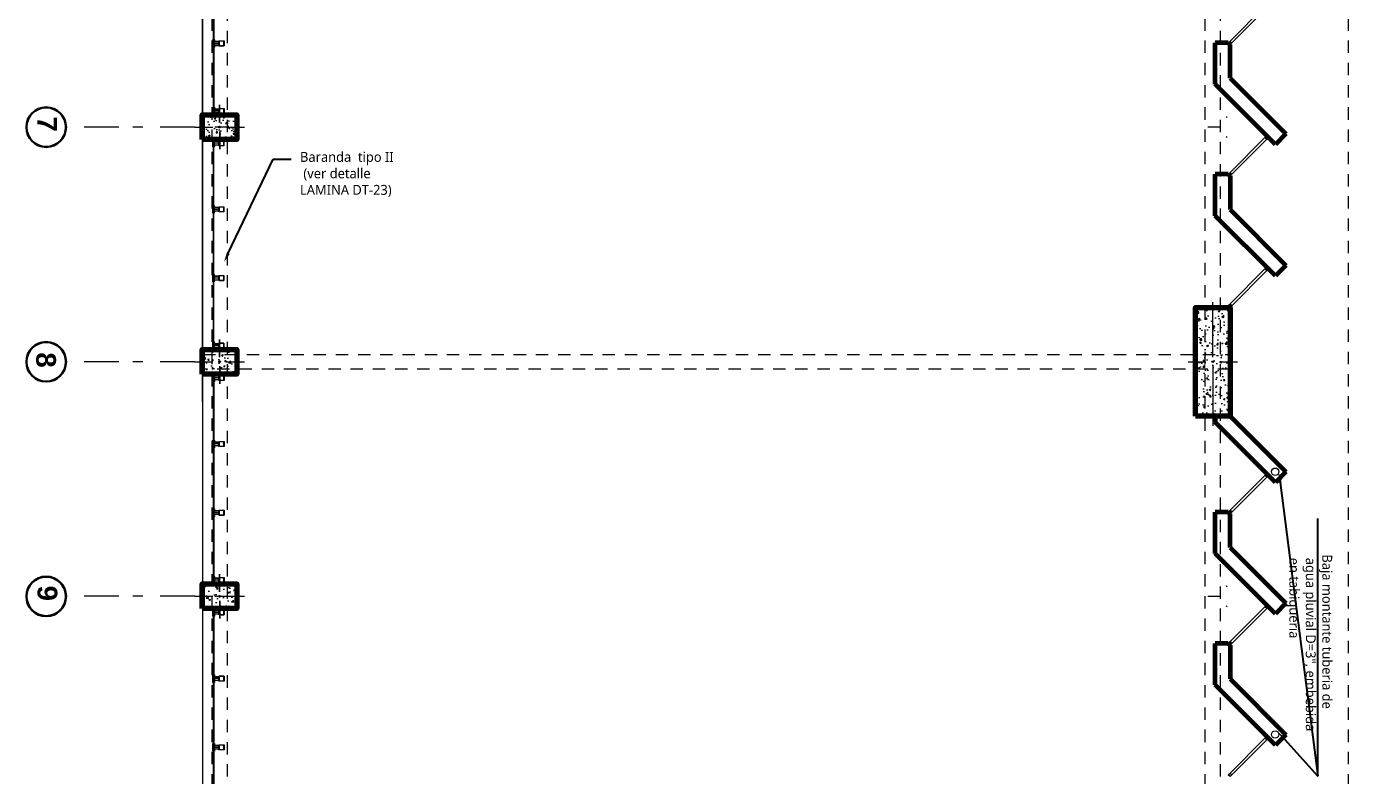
# Model space of a CAD drawing. Header units: metres. Extents: x 27 to 147, y -173 to 8.
# Drawn here: x 115.36 to 128.74, y -25.3 to -17.71 of the extents above; entities that cross this region are included whole.
import ezdxf
from ezdxf import colors
from ezdxf.entities.mleader import LeaderData, LeaderLine
from ezdxf.math import Vec2, Vec3

# ---------------------------------------------------------------- set-up
doc = ezdxf.new("R2010")
doc.units = ezdxf.units.M
for name, pattern in [('DASHED2', [0.375, 0.25, -0.125]), ('Dot & Dashed', [0.670278, 0.352778, -0.176389, 0, -0.141111]), ('HIDDEN2', [0.1875, 0.125, -0.0625]), ('RAYITAS2', [0.1875, 0.125, -0.0625])]:
    doc.linetypes.add(name, pattern=pattern)
for name, color, linetype, lineweight in [('COLUMNAS 50', 32, 'Continuous', 70), ('Cotas varias El', 253, 'Continuous', 13), ('GRAFO 0 BLANCO', 7, 'Continuous', 0), ('GRAFO 3', 22, 'Continuous', 30), ('GRAFO01', 7, 'Continuous', 0), ('Letras El', 9, 'Continuous', 5), ('Muros el', 144, 'Continuous', 60), ('proyecciones', 1, 'DASHED2', 5), ('tuberia de montantes', 10, 'Continuous', 0), ('Vanos', 140, 'Continuous', 5), ('vidrio templado', 150, 'Continuous', 5)]:
    doc.layers.add(name, color=color, linetype=linetype, lineweight=lineweight)
doc.layers.add('Mobiliario', color=7, linetype='Continuous', lineweight=0, true_color=0x7f7f7f)
doc.styles.add('Generales', font='trebuc.ttf', dxfattribs={"height": 0.1})
doc.styles.add('GENERATED_STYLE_1', font='arialbd.ttf')

# ---------------------------------------------------------------- blocks, each defined once
blk = doc.blocks.new('columna pasillos')
at = {"layer": 'GRAFO 0 BLANCO'}
h = blk.add_hatch(dxfattribs=at)
h.set_pattern_fill('AR-CONC', color=256, scale=0.024, angle=-90)
h.set_pattern_definition([(320, (0, 0), (-0.015060515, -0.17214244), [0.018, -0.198]), (265, (0, 0), (0.18052611, 0.03330032), [0.0144, -0.1584]), (10.45144, (-0.00126, -0.01435), (0.1654656, -0.13884213), [0.01529765, -0.16827411]), (316.1842, (0.048, -7e-10), (-0.03972463, -0.25613792), [0.027, -0.297]), (6.63563, (0.0447, -0.02134), (0.23378846, -0.22431887), [0.02294648, -0.2524113]), (261.18416, (0.048, -7e-10), (0.23378846, -0.22431887), [0.0216, -0.2376]), (291, (0.036, -0.024), (-0.096628536, -0.14325769), [0.018, -0.198]), (236, (0.036, -0.024), (0.17403601, -0.05839568), [0.0144, -0.1584]), (341.45144, (0.02795, -0.03594), (0.07740747, -0.20165337), [0.01529765, -0.16827411]), (307.5, (0, 0), (0.079894525, -0.002918366), [0, -0.15648, 0, -0.1608, 0, -0.159]), (277.5, (0, 0), (0.09465881, -0.06313669), [0, -0.09168, 0, -0.15288, 0, -0.0606]), (237.5, (7e-10, 0.05352), (-0.005413171, -0.128117385), [0, -0.06, 0, -0.1872, 0, -0.2484]), (227.5, (1e-09, 0.07752), (0.024025194, -0.13996468), [0, -0.078, 0, -0.12432, 0, -0.1764])])
h.paths.add_polyline_path([(-235.535, 35.024), (-235.785, 35.024), (-235.785, 34.674), (-235.535, 34.674)])
h.paths.add_polyline_path([(-235.651, 34.849, -1), (-235.668, 34.849, -1)], flags=16)
at = {"layer": 'COLUMNAS 50', "color": 1, "linetype": 'Continuous', "lineweight": 9}
for p, q in [((-235.66, 35.099), (-235.66, 34.919)), ((-235.705, 34.849), (-235.885, 34.849)), ((-235.615, 34.849), (-235.435, 34.849)), ((-235.66, 34.779), (-235.66, 34.599))]:
    blk.add_line(p, q, dxfattribs=at)
at = {"layer": 'COLUMNAS 50', "linetype": 'Continuous'}
blk.add_lwpolyline([(-235.785, 35.024), (-235.535, 35.024), (-235.535, 34.674), (-235.785, 34.674)], close=True, dxfattribs=at)
at = {"layer": 'COLUMNAS 50', "color": 1, "linetype": 'Continuous', "lineweight": 9}
blk.add_circle((-235.66, 34.849), 0.00871, dxfattribs=at)
blk.add_point((-235.66, 34.849), dxfattribs=at)

msp = doc.modelspace()

# ---------------------------------------------------------------- hatches: boundary and pattern name
at = {"layer": 'GRAFO 0 BLANCO'}
h = msp.add_hatch(dxfattribs=at)
h.set_pattern_fill('AR-CONC', color=256, scale=0.024)
h.set_pattern_definition([(50, (162.21363, 214.55591), (0.17214244, -0.015060515), [0.018, -0.198]), (355, (162.21363, 214.55591), (-0.03330032, 0.18052611), [0.0144, -0.1584]), (100.45144, (162.22798, 214.55466), (0.13884213, 0.1654656), [0.01529765, -0.16827411]), (46.1842, (162.21363, 214.6039), (0.25613792, -0.03972463), [0.027, -0.297]), (96.63563, (162.23498, 214.6006), (0.22431887, 0.23378846), [0.02294648, -0.2524113]), (351.18416, (162.21363, 214.6039), (0.22431887, 0.23378846), [0.0216, -0.2376]), (21, (162.23763, 214.59191), (0.14325769, -0.096628536), [0.018, -0.198]), (326, (162.23763, 214.59191), (0.05839568, 0.17403601), [0.0144, -0.1584]), (71.45144, (162.24957, 214.58386), (0.20165337, 0.07740747), [0.01529765, -0.16827411]), (37.5, (162.213634, 214.55591), (0.002918366, 0.079894525), [0, -0.15648, 0, -0.1608, 0, -0.159]), (7.5, (162.21363, 214.55591), (0.06313669, 0.09465881), [0, -0.09168, 0, -0.15288, 0, -0.0606]), (327.5, (162.160114, 214.55591), (0.128117385, -0.005413171), [0, -0.06, 0, -0.1872, 0, -0.2484]), (317.5, (162.13611, 214.55591), (0.13996468, 0.024025194), [0, -0.078, 0, -0.12432, 0, -0.1764])])
h.paths.add_polyline_path([(127.19, -21.654), (127.54, -21.654), (127.54, -20.555), (127.19, -20.555)])
h.paths.add_polyline_path([(127.356, -21.104, -1), (127.373, -21.104, -1)], flags=16)

# ---------------------------------------------------------------- linework, layer by layer
at = {"layer": 'COLUMNAS 50', "color": 1, "linetype": 'Continuous', "lineweight": 9}
for p, q in [((127.365, -21.059), (127.365, -20.502)), ((127.115, -21.104), (127.295, -21.104)), ((127.435, -21.104), (127.615, -21.104)), ((127.365, -21.149), (127.365, -21.754))]:
    msp.add_line(p, q, dxfattribs=at)
at = {"layer": 'COLUMNAS 50', "linetype": 'Continuous'}
msp.add_lwpolyline([(127.19, -21.654), (127.19, -20.555), (127.54, -20.555), (127.54, -21.654)], close=True, dxfattribs=at)
at = {"layer": 'COLUMNAS 50', "color": 1, "linetype": 'Continuous', "lineweight": 9}
msp.add_circle((127.365, -21.104), 0.00871, dxfattribs=at)
msp.add_point((127.365, -21.104), dxfattribs=at)
at = {"layer": 'Cotas varias El', "linetype": 'Dot & Dashed'}
for p, q in [((117.065, -18.729), (115.76, -18.729)), ((117.065, -18.729), (115.76, -18.729)), ((117.065, -21.104), (115.76, -21.104)), ((117.065, -21.104), (115.76, -21.104)), ((117.065, -23.479), (115.76, -23.479)), ((117.065, -23.479), (115.76, -23.479))]:
    msp.add_line(p, q, dxfattribs=at)
at = {"layer": 'GRAFO 3', "linetype": 'Continuous'}
for centre in [(115.559, -18.731), (115.56, -18.729), (115.559, -21.106), (115.56, -21.104), (115.559, -23.481), (115.56, -23.479)]:
    msp.add_circle(centre, 0.2, dxfattribs=at)
at = {"layer": 'GRAFO01'}
msp.add_line((117.139, -11.704), (117.14, -40.254), dxfattribs=at)
at = {"layer": 'GRAFO01', "color": 251, "linetype": 'DASHED2', "lineweight": 9, "ltscale": 0.2}
for points in [[(117.139, -18.854), (117.139, -18.604), (117.489, -18.604), (117.489, -18.854)], [(117.14, -18.854), (117.14, -18.604), (117.49, -18.604), (117.49, -18.854)], [(117.14, -18.854), (117.14, -18.604), (117.49, -18.604), (117.49, -18.854)], [(117.139, -21.229), (117.139, -20.979), (117.489, -20.979), (117.489, -21.229)], [(117.14, -21.229), (117.14, -20.979), (117.49, -20.979), (117.49, -21.229)], [(117.14, -21.229), (117.14, -20.979), (117.49, -20.979), (117.49, -21.229)], [(117.139, -23.604), (117.139, -23.354), (117.489, -23.354), (117.489, -23.604)], [(117.14, -23.604), (117.14, -23.354), (117.49, -23.354), (117.49, -23.604)], [(117.14, -23.604), (117.14, -23.354), (117.49, -23.354), (117.49, -23.604)]]:
    msp.add_lwpolyline(points, close=True, dxfattribs=at)
at = {"layer": 'Mobiliario', "lineweight": 15}
for p, q in [((127.501, -18.621), (127.509, -18.633)), ((127.504, -18.836), (127.511, -18.825)), ((127.501, -23.371), (127.509, -23.383)), ((127.504, -23.586), (127.511, -23.575))]:
    msp.add_line(p, q, dxfattribs=at)
at = {"layer": 'Muros el', "ltscale": 0.05}
for p, q in [((127.522, -17.876), (127.39, -17.876)), ((127.54, -17.894), (127.522, -17.876)), ((127.39, -19.626), (127.39, -19.206)), ((127.522, -19.206), (127.39, -19.206)), ((127.54, -19.224), (127.522, -19.206)), ((127.522, -22.626), (127.39, -22.626)), ((127.54, -22.644), (127.522, -22.626)), ((127.39, -24.376), (127.39, -23.956)), ((127.522, -23.956), (127.39, -23.956)), ((127.54, -23.974), (127.522, -23.956))]:
    msp.add_line(p, q, dxfattribs=at)
for points in [[(127.39, -18.296), (127.39, -17.876)], [(127.54, -18.234), (127.54, -17.894)], [(127.999, -18.906), (127.39, -18.296)], [(127.54, -18.234), (128.105, -18.799)], [(128.105, -18.799), (127.999, -18.906)], [(127.54, -19.224), (127.54, -19.564)], [(127.999, -20.236), (127.39, -19.626)], [(127.54, -19.564), (128.105, -20.13)], [(128.105, -20.13), (127.999, -20.236)], [(127.39, -21.654), (127.39, -21.716)], [(127.54, -21.654), (128.105, -22.219)], [(127.999, -22.326), (127.39, -21.716)], [(128.105, -22.219), (127.999, -22.326)], [(127.39, -23.046), (127.39, -22.626)], [(127.54, -22.984), (127.54, -22.644)], [(127.54, -22.984), (128.105, -23.549)], [(127.999, -23.656), (127.39, -23.046)], [(128.105, -23.549), (127.999, -23.656)], [(127.54, -23.974), (127.54, -24.314)], [(127.54, -24.314), (128.105, -24.88)], [(127.999, -24.986), (127.39, -24.376)], [(128.105, -24.88), (127.999, -24.986)]]:
    msp.add_lwpolyline(points, dxfattribs=at)
at = {"layer": 'proyecciones', "color": 61, "linetype": 'HIDDEN2', "true_color": 0xedee99}
for points in [[(117.389, -11.454), (117.39, -40.254), (117.24, -40.254), (117.239, -11.454)], [(117.39, -11.454), (117.39, -40.254), (117.24, -40.254), (117.24, -11.454)], [(127.44, -11.454), (127.44, -40.254), (127.29, -40.254), (127.29, -11.454)]]:
    msp.add_lwpolyline(points, close=True, dxfattribs=at)
at = {"layer": 'proyecciones', "linetype": 'HIDDEN2'}
msp.add_lwpolyline([(127.54, -40.254), (128.74, -40.254), (128.74, -11.454), (127.54, -11.454)], dxfattribs=at)
at = {"layer": 'proyecciones', "color": 61, "linetype": 'RAYITAS2', "true_color": 0xedee99}
for points in [[(117.39, -18.731), (117.24, -18.731)], [(117.39, -18.731), (117.24, -18.731)], [(127.44, -18.731), (127.29, -18.731)], [(117.39, -23.481), (117.24, -23.481)], [(117.39, -23.481), (117.24, -23.481)], [(127.44, -23.481), (127.29, -23.481)]]:
    msp.add_lwpolyline(points, dxfattribs=at)
msp.add_lwpolyline([(127.54, -21.031), (127.54, -21.181), (117.14, -21.181), (117.14, -21.031)], close=True, dxfattribs=at)
at = {"layer": 'tuberia de montantes'}
for centre in [(127.997, -22.218), (127.997, -24.878)]:
    msp.add_circle(centre, 0.0375, dxfattribs=at)
at = {"layer": 'Vanos', "color": 145, "lineweight": 5}
msp.add_line((117.14, -11.454), (117.14, -40.104), dxfattribs=at)
at = {"layer": 'Vanos', "linetype": 'Continuous'}
for p, q in [((127.54, -17.894), (127.929, -17.505)), ((127.54, -17.858), (127.893, -17.505)), ((127.522, -17.876), (127.54, -17.858)), ((127.54, -17.858), (127.557, -17.876)), ((127.54, -19.224), (127.929, -18.835)), ((127.54, -19.188), (127.893, -18.835)), ((127.893, -18.835), (127.911, -18.817)), ((127.911, -18.853), (127.893, -18.835)), ((127.929, -18.835), (127.911, -18.817)), ((127.929, -18.835), (127.911, -18.853)), ((127.522, -19.206), (127.54, -19.188)), ((127.54, -19.188), (127.557, -19.206)), ((127.54, -20.554), (127.929, -20.165)), ((127.54, -20.518), (127.893, -20.165)), ((127.893, -20.165), (127.911, -20.147)), ((127.911, -20.183), (127.893, -20.165)), ((127.929, -20.165), (127.911, -20.147)), ((127.929, -20.165), (127.911, -20.183)), ((127.522, -20.536), (127.54, -20.518)), ((127.54, -20.554), (127.522, -20.536)), ((127.557, -20.536), (127.54, -20.518)), ((127.557, -20.536), (127.54, -20.554)), ((127.54, -22.644), (127.929, -22.255)), ((127.54, -22.608), (127.893, -22.255)), ((127.893, -22.255), (127.911, -22.237)), ((127.911, -22.273), (127.893, -22.255)), ((127.929, -22.255), (127.911, -22.237)), ((127.929, -22.255), (127.911, -22.273)), ((127.522, -22.626), (127.54, -22.608)), ((127.54, -22.608), (127.557, -22.626)), ((127.54, -23.974), (127.929, -23.585)), ((127.54, -23.938), (127.893, -23.585)), ((127.893, -23.585), (127.911, -23.567)), ((127.911, -23.603), (127.893, -23.585)), ((127.929, -23.585), (127.911, -23.567)), ((127.929, -23.585), (127.911, -23.603)), ((127.522, -23.956), (127.54, -23.938)), ((127.54, -23.938), (127.557, -23.956)), ((127.54, -25.304), (127.929, -24.915)), ((127.54, -25.268), (127.893, -24.915)), ((127.893, -24.915), (127.911, -24.897)), ((127.911, -24.933), (127.893, -24.915)), ((127.929, -24.915), (127.911, -24.897)), ((127.929, -24.915), (127.911, -24.933)), ((127.522, -25.286), (127.54, -25.268)), ((127.54, -25.304), (127.522, -25.286)), ((127.557, -25.286), (127.54, -25.268)), ((127.557, -25.286), (127.54, -25.304))]:
    msp.add_line(p, q, dxfattribs=at)
at = {"layer": 'vidrio templado'}
for p, q in [((117.26, -18.911), (117.26, -18.873)), ((117.26, -18.873), (117.307, -18.873)), ((117.307, -18.873), (117.26, -18.873)), ((117.26, -18.911), (117.26, -18.873)), ((117.26, -18.873), (117.307, -18.873)), ((117.307, -18.873), (117.26, -18.873)), ((117.307, -18.892), (117.26, -18.892)), ((117.307, -18.892), (117.26, -18.892)), ((117.307, -18.911), (117.26, -18.911)), ((117.307, -18.911), (117.26, -18.911)), ((117.307, -18.911), (117.26, -18.911)), ((117.307, -18.911), (117.26, -18.911)), ((117.307, -18.873), (117.307, -18.911)), ((117.307, -18.873), (117.307, -18.911)), ((117.26, -19.581), (117.26, -19.543)), ((117.26, -19.543), (117.307, -19.543)), ((117.307, -19.543), (117.26, -19.543)), ((117.26, -19.581), (117.26, -19.543)), ((117.26, -19.543), (117.307, -19.543)), ((117.307, -19.543), (117.26, -19.543)), ((117.307, -19.562), (117.26, -19.562)), ((117.307, -19.562), (117.26, -19.562)), ((117.307, -19.581), (117.26, -19.581)), ((117.307, -19.581), (117.26, -19.581)), ((117.307, -19.581), (117.26, -19.581)), ((117.307, -19.581), (117.26, -19.581)), ((117.307, -19.543), (117.307, -19.581)), ((117.307, -19.543), (117.307, -19.581)), ((117.26, -20.277), (117.26, -20.239)), ((117.26, -20.239), (117.307, -20.239)), ((117.307, -20.239), (117.26, -20.239)), ((117.26, -20.277), (117.26, -20.239)), ((117.26, -20.239), (117.307, -20.239)), ((117.307, -20.239), (117.26, -20.239)), ((117.307, -20.258), (117.26, -20.258)), ((117.307, -20.258), (117.26, -20.258)), ((117.307, -20.277), (117.26, -20.277)), ((117.307, -20.277), (117.26, -20.277)), ((117.307, -20.277), (117.26, -20.277)), ((117.307, -20.277), (117.26, -20.277)), ((117.307, -20.239), (117.307, -20.277)), ((117.307, -20.239), (117.307, -20.277)), ((117.26, -20.96), (117.26, -20.922)), ((117.26, -20.922), (117.307, -20.922)), ((117.307, -20.922), (117.26, -20.922)), ((117.26, -20.96), (117.26, -20.922)), ((117.26, -20.922), (117.307, -20.922)), ((117.307, -20.922), (117.26, -20.922)), ((117.307, -20.941), (117.26, -20.941)), ((117.307, -20.941), (117.26, -20.941)), ((117.307, -20.96), (117.26, -20.96)), ((117.307, -20.96), (117.26, -20.96)), ((117.307, -20.96), (117.26, -20.96)), ((117.307, -20.96), (117.26, -20.96)), ((117.307, -20.922), (117.307, -20.96)), ((117.307, -20.922), (117.307, -20.96)), ((117.261, -21.286), (117.261, -21.248)), ((117.261, -21.248), (117.308, -21.248)), ((117.308, -21.248), (117.261, -21.248)), ((117.261, -21.286), (117.261, -21.248)), ((117.261, -21.248), (117.308, -21.248)), ((117.308, -21.248), (117.261, -21.248)), ((117.308, -21.267), (117.261, -21.267)), ((117.308, -21.267), (117.261, -21.267)), ((117.308, -21.248), (117.308, -21.286)), ((117.308, -21.248), (117.308, -21.286)), ((117.308, -21.286), (117.261, -21.286)), ((117.308, -21.286), (117.261, -21.286)), ((117.308, -21.286), (117.261, -21.286)), ((117.308, -21.286), (117.261, -21.286)), ((117.261, -21.956), (117.261, -21.918)), ((117.261, -21.918), (117.308, -21.918)), ((117.308, -21.918), (117.261, -21.918)), ((117.261, -21.956), (117.261, -21.918)), ((117.261, -21.918), (117.308, -21.918)), ((117.308, -21.918), (117.261, -21.918)), ((117.308, -21.937), (117.261, -21.937)), ((117.308, -21.937), (117.261, -21.937)), ((117.308, -21.918), (117.308, -21.956)), ((117.308, -21.918), (117.308, -21.956)), ((117.308, -21.956), (117.261, -21.956)), ((117.308, -21.956), (117.261, -21.956)), ((117.308, -21.956), (117.261, -21.956)), ((117.308, -21.956), (117.261, -21.956)), ((117.261, -22.652), (117.261, -22.614)), ((117.261, -22.614), (117.308, -22.614)), ((117.308, -22.614), (117.261, -22.614)), ((117.261, -22.652), (117.261, -22.614)), ((117.261, -22.614), (117.308, -22.614)), ((117.308, -22.614), (117.261, -22.614)), ((117.308, -22.633), (117.261, -22.633)), ((117.308, -22.633), (117.261, -22.633)), ((117.308, -22.652), (117.261, -22.652)), ((117.308, -22.652), (117.261, -22.652)), ((117.308, -22.652), (117.261, -22.652)), ((117.308, -22.652), (117.261, -22.652)), ((117.308, -22.614), (117.308, -22.652)), ((117.308, -22.614), (117.308, -22.652)), ((117.261, -23.335), (117.261, -23.297)), ((117.261, -23.297), (117.308, -23.297)), ((117.308, -23.297), (117.261, -23.297)), ((117.261, -23.335), (117.261, -23.297)), ((117.261, -23.297), (117.308, -23.297)), ((117.308, -23.297), (117.261, -23.297)), ((117.308, -23.316), (117.261, -23.316)), ((117.308, -23.316), (117.261, -23.316)), ((117.308, -23.335), (117.261, -23.335)), ((117.308, -23.335), (117.261, -23.335)), ((117.308, -23.335), (117.261, -23.335)), ((117.308, -23.335), (117.261, -23.335)), ((117.308, -23.297), (117.308, -23.335)), ((117.308, -23.297), (117.308, -23.335)), ((117.261, -23.661), (117.261, -23.623)), ((117.261, -23.623), (117.308, -23.623)), ((117.308, -23.623), (117.261, -23.623)), ((117.261, -23.661), (117.261, -23.623)), ((117.261, -23.623), (117.308, -23.623)), ((117.308, -23.623), (117.261, -23.623)), ((117.308, -23.642), (117.261, -23.642)), ((117.308, -23.642), (117.261, -23.642)), ((117.308, -23.661), (117.261, -23.661)), ((117.308, -23.661), (117.261, -23.661)), ((117.308, -23.661), (117.261, -23.661)), ((117.308, -23.661), (117.261, -23.661)), ((117.308, -23.623), (117.308, -23.661)), ((117.308, -23.623), (117.308, -23.661)), ((117.261, -24.331), (117.261, -24.293)), ((117.261, -24.293), (117.308, -24.293)), ((117.308, -24.293), (117.261, -24.293)), ((117.261, -24.331), (117.261, -24.293)), ((117.261, -24.293), (117.308, -24.293)), ((117.308, -24.293), (117.261, -24.293)), ((117.308, -24.312), (117.261, -24.312)), ((117.308, -24.312), (117.261, -24.312)), ((117.308, -24.331), (117.261, -24.331)), ((117.308, -24.331), (117.261, -24.331)), ((117.308, -24.331), (117.261, -24.331)), ((117.308, -24.331), (117.261, -24.331)), ((117.308, -24.293), (117.308, -24.331)), ((117.308, -24.293), (117.308, -24.331)), ((117.261, -25.027), (117.261, -24.989)), ((117.261, -24.989), (117.308, -24.989)), ((117.308, -24.989), (117.261, -24.989)), ((117.261, -25.027), (117.261, -24.989)), ((117.261, -24.989), (117.308, -24.989)), ((117.308, -24.989), (117.261, -24.989)), ((117.308, -25.008), (117.261, -25.008)), ((117.308, -25.008), (117.261, -25.008)), ((117.308, -24.989), (117.308, -25.027)), ((117.308, -24.989), (117.308, -25.027)), ((117.308, -25.027), (117.261, -25.027)), ((117.308, -25.027), (117.261, -25.027)), ((117.308, -25.027), (117.261, -25.027)), ((117.308, -25.027), (117.261, -25.027))]:
    msp.add_line(p, q, dxfattribs=at)
for points in [[(117.25, -16.479), (117.25, -18.604), (117.258, -18.604), (117.258, -16.479)], [(117.261, -17.902), (117.308, -17.902), (117.261, -17.902), (117.261, -17.864), (117.308, -17.864), (117.261, -17.864), (117.308, -17.864), (117.261, -17.864)], [(117.308, -17.864), (117.308, -17.902), (117.261, -17.902), (117.308, -17.902)], [(117.308, -17.883), (117.261, -17.883)], [(117.261, -18.585), (117.308, -18.585), (117.261, -18.585), (117.261, -18.547), (117.308, -18.547), (117.261, -18.547), (117.308, -18.547), (117.261, -18.547)], [(117.308, -18.547), (117.308, -18.585), (117.261, -18.585), (117.308, -18.585)], [(117.308, -18.566), (117.261, -18.566)], [(117.249, -18.854), (117.249, -20.979), (117.257, -20.979), (117.257, -18.854)], [(117.307, -18.918), (117.307, -18.915), (117.307, -18.867), (117.309, -18.867), (117.356, -18.867), (117.358, -18.867), (117.358, -18.918), (117.356, -18.918)], [(117.309, -18.915), (117.356, -18.915), (117.356, -18.869), (117.309, -18.869)], [(117.25, -21.229), (117.25, -23.354), (117.258, -23.354), (117.258, -21.229)], [(117.308, -21.293), (117.308, -21.29), (117.308, -21.242), (117.31, -21.242), (117.356, -21.242), (117.359, -21.242), (117.359, -21.293), (117.356, -21.293)], [(117.31, -21.29), (117.356, -21.29), (117.356, -21.244), (117.31, -21.244)], [(117.25, -23.604), (117.25, -25.729), (117.258, -25.729), (117.258, -23.604)], [(117.308, -23.668), (117.308, -23.665), (117.308, -23.617), (117.31, -23.617), (117.356, -23.617), (117.359, -23.617), (117.359, -23.668), (117.356, -23.668)], [(117.31, -23.665), (117.356, -23.665), (117.356, -23.619), (117.31, -23.619)]]:
    msp.add_lwpolyline(points, close=True, dxfattribs=at)
at = {"layer": 'vidrio templado', "flags": 128}
for points in [[(117.247, -17.921), (117.247, -17.845), (117.249, -17.845), (117.249, -17.921)], [(117.247, -17.921), (117.247, -17.845), (117.249, -17.845), (117.249, -17.921)], [(117.259, -17.921), (117.259, -17.87), (117.259, -17.845), (117.261, -17.845), (117.261, -17.87), (117.261, -17.921)], [(117.259, -17.921), (117.259, -17.845), (117.261, -17.845), (117.261, -17.921)], [(117.308, -17.908), (117.308, -17.906), (117.308, -17.857), (117.31, -17.857), (117.356, -17.857), (117.359, -17.857), (117.359, -17.908), (117.356, -17.908)], [(117.31, -17.906), (117.356, -17.906), (117.356, -17.86), (117.31, -17.86)], [(117.247, -18.604), (117.247, -18.528), (117.249, -18.528), (117.249, -18.604)], [(117.247, -18.604), (117.247, -18.528), (117.249, -18.528), (117.249, -18.604)], [(117.259, -18.604), (117.259, -18.553), (117.259, -18.528), (117.261, -18.528), (117.261, -18.553), (117.261, -18.604)], [(117.259, -18.604), (117.259, -18.528), (117.261, -18.528), (117.261, -18.604)], [(117.308, -18.591), (117.308, -18.589), (117.308, -18.54), (117.31, -18.54), (117.356, -18.54), (117.359, -18.54), (117.359, -18.591), (117.356, -18.591)], [(117.31, -18.589), (117.356, -18.589), (117.356, -18.543), (117.31, -18.543)], [(117.246, -18.93), (117.246, -18.854), (117.248, -18.854), (117.248, -18.93)], [(117.246, -18.93), (117.246, -18.854), (117.248, -18.854), (117.248, -18.93)], [(117.258, -18.93), (117.258, -18.879), (117.258, -18.854), (117.26, -18.854), (117.26, -18.879), (117.26, -18.93)], [(117.258, -18.93), (117.258, -18.854), (117.26, -18.854), (117.26, -18.93)], [(117.246, -19.6), (117.246, -19.524), (117.248, -19.524), (117.248, -19.6)], [(117.246, -19.6), (117.246, -19.524), (117.248, -19.524), (117.248, -19.6)], [(117.258, -19.6), (117.258, -19.549), (117.258, -19.524), (117.26, -19.524), (117.26, -19.549), (117.26, -19.6)], [(117.258, -19.6), (117.258, -19.524), (117.26, -19.524), (117.26, -19.6)], [(117.307, -19.587), (117.307, -19.585), (117.307, -19.536), (117.309, -19.536), (117.356, -19.536), (117.358, -19.536), (117.358, -19.587), (117.356, -19.587)], [(117.309, -19.585), (117.356, -19.585), (117.356, -19.539), (117.309, -19.539)], [(117.246, -20.296), (117.246, -20.22), (117.248, -20.22), (117.248, -20.296)], [(117.246, -20.296), (117.246, -20.22), (117.248, -20.22), (117.248, -20.296)], [(117.258, -20.296), (117.258, -20.245), (117.258, -20.22), (117.26, -20.22), (117.26, -20.245), (117.26, -20.296)], [(117.258, -20.296), (117.258, -20.22), (117.26, -20.22), (117.26, -20.296)], [(117.307, -20.283), (117.307, -20.281), (117.307, -20.232), (117.309, -20.232), (117.356, -20.232), (117.358, -20.232), (117.358, -20.283), (117.356, -20.283)], [(117.309, -20.281), (117.356, -20.281), (117.356, -20.235), (117.309, -20.235)], [(117.246, -20.979), (117.246, -20.903), (117.248, -20.903), (117.248, -20.979)], [(117.246, -20.979), (117.246, -20.903), (117.248, -20.903), (117.248, -20.979)], [(117.258, -20.979), (117.258, -20.928), (117.258, -20.903), (117.26, -20.903), (117.26, -20.928), (117.26, -20.979)], [(117.258, -20.979), (117.258, -20.903), (117.26, -20.903), (117.26, -20.979)], [(117.307, -20.966), (117.307, -20.964), (117.307, -20.915), (117.309, -20.915), (117.356, -20.915), (117.358, -20.915), (117.358, -20.966), (117.356, -20.966)], [(117.309, -20.964), (117.356, -20.964), (117.356, -20.918), (117.309, -20.918)], [(117.247, -21.305), (117.247, -21.229), (117.249, -21.229), (117.249, -21.305)], [(117.247, -21.305), (117.247, -21.229), (117.249, -21.229), (117.249, -21.305)], [(117.259, -21.305), (117.259, -21.254), (117.259, -21.229), (117.261, -21.229), (117.261, -21.254), (117.261, -21.305)], [(117.259, -21.305), (117.259, -21.229), (117.261, -21.229), (117.261, -21.305)], [(117.247, -21.975), (117.247, -21.899), (117.249, -21.899), (117.249, -21.975)], [(117.247, -21.975), (117.247, -21.899), (117.249, -21.899), (117.249, -21.975)], [(117.259, -21.975), (117.259, -21.924), (117.259, -21.899), (117.261, -21.899), (117.261, -21.924), (117.261, -21.975)], [(117.259, -21.975), (117.259, -21.899), (117.261, -21.899), (117.261, -21.975)], [(117.308, -21.962), (117.308, -21.96), (117.308, -21.911), (117.31, -21.911), (117.356, -21.911), (117.359, -21.911), (117.359, -21.962), (117.356, -21.962)], [(117.31, -21.96), (117.356, -21.96), (117.356, -21.914), (117.31, -21.914)], [(117.247, -22.671), (117.247, -22.595), (117.249, -22.595), (117.249, -22.671)], [(117.247, -22.671), (117.247, -22.595), (117.249, -22.595), (117.249, -22.671)], [(117.259, -22.671), (117.259, -22.62), (117.259, -22.595), (117.261, -22.595), (117.261, -22.62), (117.261, -22.671)], [(117.259, -22.671), (117.259, -22.595), (117.261, -22.595), (117.261, -22.671)], [(117.308, -22.658), (117.308, -22.656), (117.308, -22.607), (117.31, -22.607), (117.356, -22.607), (117.359, -22.607), (117.359, -22.658), (117.356, -22.658)], [(117.31, -22.656), (117.356, -22.656), (117.356, -22.61), (117.31, -22.61)], [(117.247, -23.354), (117.247, -23.278), (117.249, -23.278), (117.249, -23.354)], [(117.247, -23.354), (117.247, -23.278), (117.249, -23.278), (117.249, -23.354)], [(117.259, -23.354), (117.259, -23.303), (117.259, -23.278), (117.261, -23.278), (117.261, -23.303), (117.261, -23.354)], [(117.259, -23.354), (117.259, -23.278), (117.261, -23.278), (117.261, -23.354)], [(117.308, -23.341), (117.308, -23.339), (117.308, -23.29), (117.31, -23.29), (117.356, -23.29), (117.359, -23.29), (117.359, -23.341), (117.356, -23.341)], [(117.31, -23.339), (117.356, -23.339), (117.356, -23.293), (117.31, -23.293)], [(117.247, -23.68), (117.247, -23.604), (117.249, -23.604), (117.249, -23.68)], [(117.247, -23.68), (117.247, -23.604), (117.249, -23.604), (117.249, -23.68)], [(117.259, -23.68), (117.259, -23.629), (117.259, -23.604), (117.261, -23.604), (117.261, -23.629), (117.261, -23.68)], [(117.259, -23.68), (117.259, -23.604), (117.261, -23.604), (117.261, -23.68)], [(117.247, -24.35), (117.247, -24.274), (117.249, -24.274), (117.249, -24.35)], [(117.247, -24.35), (117.247, -24.274), (117.249, -24.274), (117.249, -24.35)], [(117.259, -24.35), (117.259, -24.299), (117.259, -24.274), (117.261, -24.274), (117.261, -24.299), (117.261, -24.35)], [(117.259, -24.35), (117.259, -24.274), (117.261, -24.274), (117.261, -24.35)], [(117.308, -24.337), (117.308, -24.335), (117.308, -24.286), (117.31, -24.286), (117.356, -24.286), (117.359, -24.286), (117.359, -24.337), (117.356, -24.337)], [(117.31, -24.335), (117.356, -24.335), (117.356, -24.289), (117.31, -24.289)], [(117.247, -25.046), (117.247, -24.97), (117.249, -24.97), (117.249, -25.046)], [(117.247, -25.046), (117.247, -24.97), (117.249, -24.97), (117.249, -25.046)], [(117.259, -25.046), (117.259, -24.995), (117.259, -24.97), (117.261, -24.97), (117.261, -24.995), (117.261, -25.046)], [(117.259, -25.046), (117.259, -24.97), (117.261, -24.97), (117.261, -25.046)], [(117.308, -25.033), (117.308, -25.031), (117.308, -24.982), (117.31, -24.982), (117.356, -24.982), (117.359, -24.982), (117.359, -25.033), (117.356, -25.033)], [(117.31, -25.031), (117.356, -25.031), (117.356, -24.985), (117.31, -24.985)]]:
    msp.add_lwpolyline(points, close=True, dxfattribs=at)
at = {"layer": 'vidrio templado'}
for centre, start, end in [((117.247, -17.853), 90, 270), ((117.247, -17.912), 90, 270), ((117.261, -17.853), 270, 90), ((117.261, -17.912), 270, 90), ((117.247, -18.536), 90, 270), ((117.247, -18.595), 90, 270), ((117.261, -18.536), 270, 90), ((117.261, -18.595), 270, 90), ((117.246, -18.863), 90, 270), ((117.26, -18.863), 270, 90), ((117.246, -18.922), 90, 270), ((117.26, -18.922), 270, 90), ((117.246, -19.532), 90, 270), ((117.26, -19.532), 270, 90), ((117.246, -19.591), 90, 270), ((117.26, -19.591), 270, 90), ((117.246, -20.228), 90, 270), ((117.246, -20.287), 90, 270), ((117.26, -20.228), 270, 90), ((117.26, -20.287), 270, 90), ((117.246, -20.911), 90, 270), ((117.246, -20.97), 90, 270), ((117.26, -20.911), 270, 90), ((117.26, -20.97), 270, 90), ((117.247, -21.238), 90, 270), ((117.261, -21.238), 270, 90), ((117.247, -21.297), 90, 270), ((117.261, -21.297), 270, 90), ((117.247, -21.907), 90, 270), ((117.261, -21.907), 270, 90), ((117.247, -21.966), 90, 270), ((117.261, -21.966), 270, 90), ((117.247, -22.603), 90, 270), ((117.261, -22.603), 270, 90), ((117.247, -22.662), 90, 270), ((117.261, -22.662), 270, 90), ((117.247, -23.286), 90, 270), ((117.261, -23.286), 270, 90), ((117.247, -23.345), 90, 270), ((117.261, -23.345), 270, 90), ((117.247, -23.613), 90, 270), ((117.247, -23.672), 90, 270), ((117.261, -23.613), 270, 90), ((117.261, -23.672), 270, 90), ((117.247, -24.282), 90, 270), ((117.247, -24.341), 90, 270), ((117.261, -24.282), 270, 90), ((117.261, -24.341), 270, 90), ((117.247, -24.978), 90, 270), ((117.261, -24.978), 270, 90), ((117.247, -25.037), 90, 270), ((117.261, -25.037), 270, 90)]:
    msp.add_arc(centre, 0.00476, start, end, dxfattribs=at)

# ---------------------------------------------------------------- block references
at = {"layer": 'COLUMNAS 50', "rotation": 89.99999999999999}
for p in [(152.163, 216.931), (152.164, 216.931), (152.163, 214.556), (152.163, 214.556), (152.164, 214.556), (152.164, 214.556), (152.163, 212.181), (152.164, 212.181)]:
    msp.add_blockref('columna pasillos', p, dxfattribs=at)

# ---------------------------------------------------------------- texts
at = {"char_height": 0.2, "attachment_point": 9, "rotation": 270, "style": 'GENERATED_STYLE_1'}
for s, insert in [('7', (115.469, -18.776)), ('7', (115.469, -18.776)), ('8', (115.455, -21.165)), ('8', (115.455, -21.165)), ('9', (115.469, -23.526)), ('9', (115.469, -23.526))]:
    msp.add_mtext(s, dxfattribs=dict(at, insert=insert))

# ---------------------------------------------------------------- leaders
at = {"layer": 'Letras El'}
ml = msp.add_multileader_mtext('Standard', dxfattribs=at)
ml.set_content('{\\H0.86957x;Baranda  tipo II\\P (ver detalle\\PLAMINA DT-23)} ', color=256, style='Generales')
ml.set_leader_properties()
ml.build(insert=Vec2(0, 0))
ml.multileader.update_dxf_attribs({"text_right_attachment_type": 6, "dogleg_length": 0.36, "arrow_head_size": 0.1})
ctx = ml.context
ctx.base_point, ctx.char_height, ctx.arrow_head_size, ctx.landing_gap_size, ctx.plane_origin = Vec3(118.038, -19.053), 0.115, 0.1, 0.09, Vec3(117.682, -19.989)
ctx.right_attachment = 6
notes = []
notes.append((ctx, [(0, (1, 1, 0), (117.855, -19.053), (1, 0), 0.183, [(0, [(117.359, -20.096)], 0, [])])]))
ctx.mtext.insert, ctx.mtext.flow_direction = Vec3(118.128, -18.981), 5
ml = msp.add_multileader_mtext('Standard', dxfattribs=at)
ml.set_content('{\\H0.86957x;Baja montante tuberia de\\P agua pluvial D=3", embebida\\P en tabiqueria}', color=256, style='Generales')
ml.set_leader_properties()
ml.build(insert=Vec2(0, 0))
ml.multileader.update_dxf_attribs({"text_right_attachment_type": 6, "dogleg_length": 0.36, "arrow_head_size": 0.1})
ctx = ml.context
ctx.base_point, ctx.char_height, ctx.arrow_head_size, ctx.landing_gap_size, ctx.plane_origin, ctx.plane_x_axis, ctx.plane_y_axis = Vec3(128.502, -22.965), 0.115, 0.1, 0.09, Vec3(128.938, -22.501), Vec3(0, -1), Vec3(1, 0)
ctx.right_attachment = 6
notes.append((ctx, [(1, (1, 1, 0), (128.43, -25.3), (0, 1), 0.36, [(0, [(128.034, -22.228)], 0, []), (1, [(128.024, -24.851)], 0, [])])]))
ctx.mtext.insert, ctx.mtext.text_direction, ctx.mtext.rotation, ctx.mtext.flow_direction = Vec3(128.574, -23.055), Vec3(0, -1), 4.712389, 5
for ctx, leaders in notes:
    for number, flags, end, landing, length, lines in leaders:
        leader = LeaderData()
        leader.index, (leader.has_last_leader_line, leader.has_dogleg_vector, leader.attachment_direction) = number, flags
        leader.last_leader_point, leader.dogleg_vector, leader.dogleg_length = Vec3(end), Vec3(landing), length
        for number, points, colour, breaks in lines:
            line = LeaderLine()
            line.index, line.vertices, line.color, line.breaks = number, Vec3.list(points), colors.encode_raw_color(colour), breaks
            leader.lines.append(line)
        ctx.leaders.append(leader)

doc.saveas('drawing.dxf')
